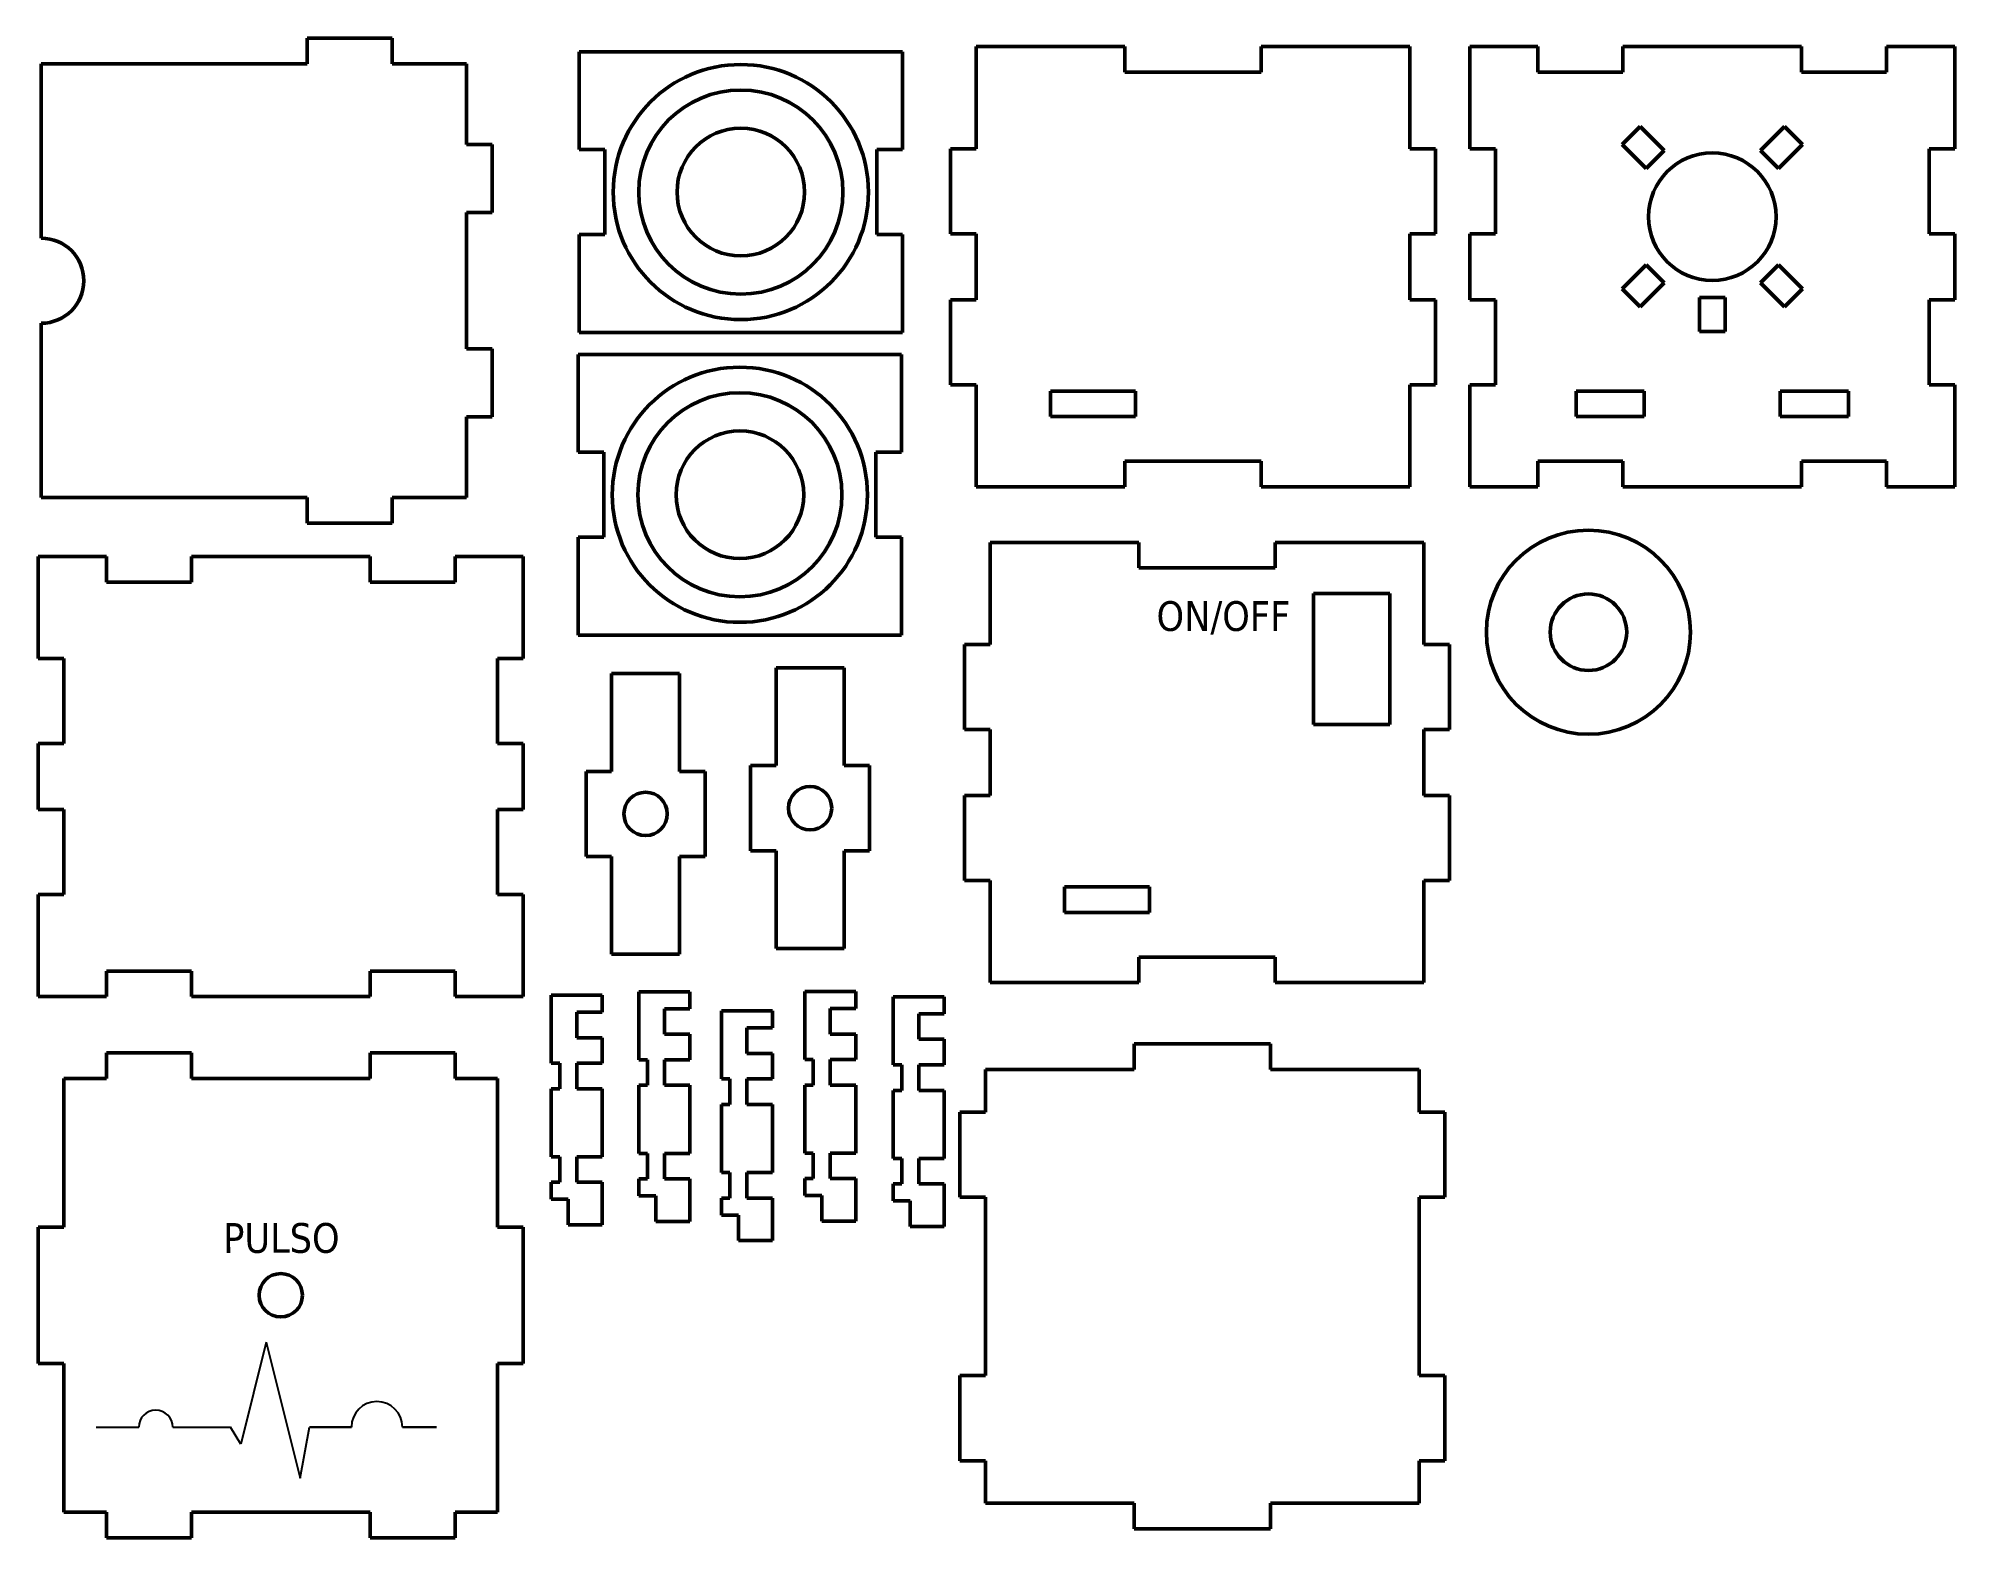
# Model space of a CAD drawing. Header units: millimetres. Extents: x 13 to 239, y 114 to 290.
import ezdxf

# ---------------------------------------------------------------- set-up
doc = ezdxf.new("R2010")
doc.units = ezdxf.units.MM
doc.layers.add('Symbol (ISO)', color=7, linetype='Continuous', lineweight=25)
doc.layers.add('Visible (ISO)', color=7, linetype='Continuous', lineweight=50)
doc.styles.add('Note Text (ISO)', font='tahoma.ttf')

msp = doc.modelspace()

# ---------------------------------------------------------------- linework, layer by layer
for p, q in [((40, 137), (37, 125)), ((40, 137), (44, 121)), ((20, 127), (25, 127)), ((20, 127), (25, 127)), ((29, 127), (35.8, 127)), ((37, 125), (35.8, 127)), ((44, 121), (45.09, 127)), ((50, 127), (45.09, 127)), ((45.09, 127), (50, 127)), ((60, 127), (56, 127)), ((60, 127), (56, 127)), ((56, 127), (60, 127))]:
    msp.add_line(p, q)
for centre, radius in [((27, 127), 2), ((53, 127), 3)]:
    msp.add_arc(centre, radius, 0, 180)
at = {"layer": 'Visible (ISO)'}
for p, q in [((54.8, 290.3), (44.8, 290.3)), ((44.8, 290.3), (44.8, 287.3)), ((54.8, 287.3), (54.8, 290.3)), ((76.79, 288.72), (114.79, 288.72)), ((76.79, 277.22), (76.79, 288.72)), ((114.79, 277.22), (114.79, 288.72)), ((123.45, 289.32), (123.45, 277.32)), ((140.95, 289.32), (123.45, 289.32)), ((140.95, 286.32), (140.95, 289.32)), ((156.95, 289.32), (156.95, 286.32)), ((174.45, 289.32), (156.95, 289.32)), ((174.45, 277.32), (174.45, 289.32)), ((181.5, 289.32), (181.5, 277.32)), ((189.5, 289.32), (181.5, 289.32)), ((189.5, 286.32), (189.5, 289.32)), ((199.5, 289.32), (199.5, 286.32)), ((220.5, 289.32), (199.5, 289.32)), ((220.5, 286.32), (220.5, 289.32)), ((230.5, 289.32), (230.5, 286.32)), ((238.5, 289.32), (230.5, 289.32)), ((238.5, 277.32), (238.5, 289.32)), ((44.8, 287.3), (13.55, 287.3)), ((13.55, 287.3), (13.55, 266.8)), ((63.55, 287.3), (54.8, 287.3)), ((63.55, 277.8), (63.55, 287.3)), ((156.95, 286.32), (140.95, 286.32)), ((199.5, 286.32), (189.5, 286.32)), ((230.5, 286.32), (220.5, 286.32)), ((199.39, 277.81), (201.51, 279.93)), ((201.51, 279.93), (204.34, 277.1)), ((215.66, 277.1), (218.49, 279.93)), ((218.49, 279.93), (220.61, 277.81)), ((66.55, 277.8), (63.55, 277.8)), ((66.55, 269.8), (66.55, 277.8)), ((76.79, 277.22), (79.79, 277.22)), ((79.79, 277.22), (79.79, 267.22)), ((111.79, 277.22), (114.79, 277.22)), ((111.79, 267.22), (111.79, 277.22)), ((120.45, 277.32), (120.45, 267.32)), ((123.45, 277.32), (120.45, 277.32)), ((177.45, 277.32), (174.45, 277.32)), ((177.45, 267.32), (177.45, 277.32)), ((181.5, 277.32), (184.5, 277.32)), ((184.5, 277.32), (184.5, 267.32)), ((202.22, 274.98), (199.39, 277.81)), ((220.61, 277.81), (217.78, 274.98)), ((235.5, 277.32), (238.5, 277.32)), ((235.5, 267.32), (235.5, 277.32)), ((204.34, 277.1), (202.22, 274.98)), ((217.78, 274.98), (215.66, 277.1)), ((63.55, 253.8), (63.55, 269.8)), ((63.55, 269.8), (66.55, 269.8)), ((76.79, 267.22), (76.79, 255.72)), ((79.79, 267.22), (76.79, 267.22)), ((114.79, 267.22), (111.79, 267.22)), ((114.79, 267.22), (114.79, 255.72)), ((120.45, 267.32), (123.45, 267.32)), ((123.45, 267.32), (123.45, 259.57)), ((174.45, 267.32), (177.45, 267.32)), ((174.45, 259.57), (174.45, 267.32)), ((181.5, 267.32), (181.5, 259.57)), ((184.5, 267.32), (181.5, 267.32)), ((238.5, 267.32), (235.5, 267.32)), ((238.5, 259.57), (238.5, 267.32)), ((199.39, 260.84), (202.22, 263.67)), ((202.22, 263.67), (204.34, 261.55)), ((215.66, 261.55), (217.78, 263.67)), ((217.78, 263.67), (220.61, 260.84)), ((204.34, 261.55), (201.51, 258.72)), ((218.49, 258.72), (215.66, 261.55)), ((120.45, 259.57), (120.45, 249.57)), ((123.45, 259.57), (120.45, 259.57)), ((177.45, 259.57), (174.45, 259.57)), ((177.45, 249.57), (177.45, 259.57)), ((181.5, 259.57), (184.5, 259.57)), ((184.5, 259.57), (184.5, 249.57)), ((201.51, 258.72), (199.39, 260.84)), ((208.5, 255.82), (208.5, 259.82)), ((208.5, 259.82), (211.5, 259.82)), ((211.5, 259.82), (211.5, 255.82)), ((220.61, 260.84), (218.49, 258.72)), ((235.5, 259.57), (238.5, 259.57)), ((235.5, 249.57), (235.5, 259.57)), ((13.55, 256.8), (13.55, 236.3)), ((114.79, 255.72), (76.79, 255.72)), ((211.5, 255.82), (208.5, 255.82)), ((66.55, 253.8), (63.55, 253.8)), ((66.55, 245.8), (66.55, 253.8)), ((76.68, 253.13), (114.68, 253.13)), ((76.68, 241.63), (76.68, 253.13)), ((114.68, 241.63), (114.68, 253.13)), ((120.45, 249.57), (123.45, 249.57)), ((123.45, 249.57), (123.45, 237.57)), ((132.2, 248.82), (142.2, 248.82)), ((132.2, 245.82), (132.2, 248.82)), ((142.2, 248.82), (142.2, 245.82)), ((174.45, 249.57), (177.45, 249.57)), ((174.45, 237.57), (174.45, 249.57)), ((181.5, 249.57), (181.5, 237.57)), ((184.5, 249.57), (181.5, 249.57)), ((194, 248.82), (202, 248.82)), ((194, 245.82), (194, 248.82)), ((202, 248.82), (202, 245.82)), ((218, 248.82), (226, 248.82)), ((218, 245.82), (218, 248.82)), ((226, 248.82), (226, 245.82)), ((238.5, 249.57), (235.5, 249.57)), ((238.5, 237.57), (238.5, 249.57)), ((63.55, 236.3), (63.55, 245.8)), ((63.55, 245.8), (66.55, 245.8)), ((142.2, 245.82), (132.2, 245.82)), ((202, 245.82), (194, 245.82)), ((226, 245.82), (218, 245.82)), ((76.68, 241.63), (79.68, 241.63)), ((79.68, 241.63), (79.68, 231.63)), ((111.68, 241.63), (114.68, 241.63)), ((111.68, 231.63), (111.68, 241.63)), ((140.95, 240.57), (156.95, 240.57)), ((140.95, 237.57), (140.95, 240.57)), ((156.95, 240.57), (156.95, 237.57)), ((189.5, 240.57), (199.5, 240.57)), ((189.5, 237.57), (189.5, 240.57)), ((199.5, 240.57), (199.5, 237.57)), ((220.5, 240.57), (230.5, 240.57)), ((220.5, 237.57), (220.5, 240.57)), ((230.5, 240.57), (230.5, 237.57)), ((123.45, 237.57), (140.95, 237.57)), ((156.95, 237.57), (174.45, 237.57)), ((181.5, 237.57), (189.5, 237.57)), ((199.5, 237.57), (220.5, 237.57)), ((230.5, 237.57), (238.5, 237.57)), ((13.55, 236.3), (44.8, 236.3)), ((44.8, 236.3), (44.8, 233.3)), ((54.8, 233.3), (54.8, 236.3)), ((54.8, 236.3), (63.55, 236.3)), ((44.8, 233.3), (54.8, 233.3)), ((76.68, 231.63), (76.68, 220.13)), ((79.68, 231.63), (76.68, 231.63)), ((114.68, 231.63), (111.68, 231.63)), ((114.68, 231.63), (114.68, 220.13)), ((125.1, 231.02), (125.1, 219.02)), ((142.6, 231.02), (125.1, 231.02)), ((142.6, 228.02), (142.6, 231.02)), ((158.6, 231.02), (158.6, 228.02)), ((176.1, 231.02), (158.6, 231.02)), ((176.1, 219.02), (176.1, 231.02)), ((13.2, 229.37), (21.2, 229.37)), ((13.2, 217.37), (13.2, 229.37)), ((21.2, 229.37), (21.2, 226.37)), ((31.2, 229.37), (52.2, 229.37)), ((31.2, 226.37), (31.2, 229.37)), ((52.2, 229.37), (52.2, 226.37)), ((62.2, 229.37), (70.2, 229.37)), ((62.2, 226.37), (62.2, 229.37)), ((70.2, 229.37), (70.2, 217.37)), ((158.6, 228.02), (142.6, 228.02)), ((21.2, 226.37), (31.2, 226.37)), ((52.2, 226.37), (62.2, 226.37)), ((163.1, 225.03), (172.1, 225.03)), ((163.1, 209.63), (163.1, 225.03)), ((172.1, 225.03), (172.1, 209.63)), ((114.68, 220.13), (76.68, 220.13)), ((122.1, 219.02), (122.1, 209.02)), ((125.1, 219.02), (122.1, 219.02)), ((179.1, 219.02), (176.1, 219.02)), ((179.1, 209.02), (179.1, 219.02)), ((16.2, 217.37), (13.2, 217.37)), ((16.2, 207.37), (16.2, 217.37)), ((67.2, 217.37), (67.2, 207.37)), ((70.2, 217.37), (67.2, 217.37)), ((88.6, 215.6), (80.6, 215.6)), ((80.6, 215.6), (80.6, 204.1)), ((88.6, 204.1), (88.6, 215.6)), ((107.93, 216.28), (99.93, 216.28)), ((99.93, 216.28), (99.93, 204.78)), ((107.93, 204.78), (107.93, 216.28)), ((172.1, 209.63), (163.1, 209.63)), ((13.2, 207.37), (16.2, 207.37)), ((13.2, 199.62), (13.2, 207.37)), ((67.2, 207.37), (70.2, 207.37)), ((70.2, 207.37), (70.2, 199.62)), ((122.1, 209.02), (125.1, 209.02)), ((125.1, 209.02), (125.1, 201.27)), ((176.1, 209.02), (179.1, 209.02)), ((176.1, 201.27), (176.1, 209.02)), ((77.6, 204.1), (77.6, 194.1)), ((80.6, 204.1), (77.6, 204.1)), ((91.6, 204.1), (88.6, 204.1)), ((91.6, 194.1), (91.6, 204.1)), ((96.93, 204.78), (96.93, 194.78)), ((99.93, 204.78), (96.93, 204.78)), ((110.93, 204.78), (107.93, 204.78)), ((110.93, 194.78), (110.93, 204.78)), ((122.1, 201.27), (122.1, 191.27)), ((125.1, 201.27), (122.1, 201.27)), ((179.1, 201.27), (176.1, 201.27)), ((179.1, 191.27), (179.1, 201.27)), ((16.2, 199.62), (13.2, 199.62)), ((16.2, 189.62), (16.2, 199.62)), ((67.2, 199.62), (67.2, 189.62)), ((70.2, 199.62), (67.2, 199.62)), ((77.6, 194.1), (80.6, 194.1)), ((80.6, 194.1), (80.6, 182.6)), ((88.6, 194.1), (91.6, 194.1)), ((88.6, 182.6), (88.6, 194.1)), ((96.93, 194.78), (99.93, 194.78)), ((99.93, 194.78), (99.93, 183.28)), ((107.93, 194.78), (110.93, 194.78)), ((107.93, 183.28), (107.93, 194.78)), ((13.2, 189.62), (16.2, 189.62)), ((13.2, 177.62), (13.2, 189.62)), ((67.2, 189.62), (70.2, 189.62)), ((70.2, 189.62), (70.2, 177.62)), ((122.1, 191.27), (125.1, 191.27)), ((125.1, 191.27), (125.1, 179.27)), ((133.85, 190.52), (143.85, 190.52)), ((133.85, 187.52), (133.85, 190.52)), ((143.85, 190.52), (143.85, 187.52)), ((176.1, 191.27), (179.1, 191.27)), ((176.1, 179.27), (176.1, 191.27)), ((143.85, 187.52), (133.85, 187.52)), ((80.6, 182.6), (88.6, 182.6)), ((99.93, 183.28), (107.93, 183.28)), ((21.2, 180.62), (21.2, 177.62)), ((31.2, 180.62), (21.2, 180.62)), ((31.2, 177.62), (31.2, 180.62)), ((52.2, 180.62), (52.2, 177.62)), ((62.2, 180.62), (52.2, 180.62)), ((62.2, 177.62), (62.2, 180.62)), ((142.6, 182.27), (158.6, 182.27)), ((142.6, 179.27), (142.6, 182.27)), ((158.6, 182.27), (158.6, 179.27)), ((83.8, 178.19), (83.8, 170.19)), ((89.8, 178.19), (83.8, 178.19)), ((89.8, 176.19), (89.8, 178.19)), ((103.3, 178.22), (103.3, 170.22)), ((109.3, 178.22), (103.3, 178.22)), ((109.3, 176.22), (109.3, 178.22)), ((125.1, 179.27), (142.6, 179.27)), ((158.6, 179.27), (176.1, 179.27)), ((21.2, 177.62), (13.2, 177.62)), ((52.2, 177.62), (31.2, 177.62)), ((70.2, 177.62), (62.2, 177.62)), ((73.5, 177.79), (73.5, 169.79)), ((79.5, 177.79), (73.5, 177.79)), ((76.5, 175.79), (79.5, 175.79)), ((76.5, 172.79), (76.5, 175.79)), ((79.5, 175.79), (79.5, 177.79)), ((86.8, 176.19), (89.8, 176.19)), ((86.8, 173.19), (86.8, 176.19)), ((93.5, 175.94), (93.5, 167.94)), ((99.5, 175.94), (93.5, 175.94)), ((99.5, 173.94), (99.5, 175.94)), ((106.3, 176.22), (109.3, 176.22)), ((106.3, 173.22), (106.3, 176.22)), ((113.71, 177.6), (113.71, 169.6)), ((119.71, 177.6), (113.71, 177.6)), ((119.71, 175.6), (119.71, 177.6)), ((96.5, 173.94), (99.5, 173.94)), ((96.5, 170.94), (96.5, 173.94)), ((116.71, 175.6), (119.71, 175.6)), ((116.71, 172.6), (116.71, 175.6)), ((79.5, 172.79), (76.5, 172.79)), ((79.5, 169.79), (79.5, 172.79)), ((89.8, 173.19), (86.8, 173.19)), ((89.8, 170.19), (89.8, 173.19)), ((109.3, 173.22), (106.3, 173.22)), ((109.3, 170.22), (109.3, 173.22)), ((119.71, 172.6), (116.71, 172.6)), ((119.71, 169.6), (119.71, 172.6)), ((158.05, 172.05), (142.05, 172.05)), ((142.05, 172.05), (142.05, 169.05)), ((158.05, 169.05), (158.05, 172.05)), ((21.2, 171), (21.2, 168)), ((31.2, 171), (21.2, 171)), ((31.2, 168), (31.2, 171)), ((52.2, 171), (52.2, 168)), ((62.2, 171), (52.2, 171)), ((62.2, 168), (62.2, 171)), ((73.5, 169.79), (74.5, 169.79)), ((74.5, 169.79), (74.5, 166.79)), ((76.5, 169.79), (79.5, 169.79)), ((76.5, 166.79), (76.5, 169.79)), ((83.8, 170.19), (84.8, 170.19)), ((84.8, 170.19), (84.8, 167.19)), ((86.8, 170.19), (89.8, 170.19)), ((86.8, 167.19), (86.8, 170.19)), ((99.5, 170.94), (96.5, 170.94)), ((99.5, 167.94), (99.5, 170.94)), ((103.3, 170.22), (104.3, 170.22)), ((104.3, 170.22), (104.3, 167.22)), ((106.3, 170.22), (109.3, 170.22)), ((106.3, 167.22), (106.3, 170.22)), ((113.71, 169.6), (114.71, 169.6)), ((114.71, 169.6), (114.71, 166.6)), ((116.71, 169.6), (119.71, 169.6)), ((116.71, 166.6), (116.71, 169.6)), ((124.55, 169.05), (124.55, 164.05)), ((142.05, 169.05), (124.55, 169.05)), ((175.55, 169.05), (158.05, 169.05)), ((175.55, 164.05), (175.55, 169.05)), ((16.2, 168), (16.2, 150.5)), ((21.2, 168), (16.2, 168)), ((52.2, 168), (31.2, 168)), ((67.2, 168), (62.2, 168)), ((67.2, 150.5), (67.2, 168)), ((74.5, 166.79), (73.5, 166.79)), ((73.5, 166.79), (73.5, 158.79)), ((79.5, 166.79), (76.5, 166.79)), ((79.5, 158.79), (79.5, 166.79)), ((84.8, 167.19), (83.8, 167.19)), ((83.8, 167.19), (83.8, 159.19)), ((89.8, 167.19), (86.8, 167.19)), ((89.8, 159.19), (89.8, 167.19)), ((93.5, 167.94), (94.5, 167.94)), ((94.5, 167.94), (94.5, 164.94)), ((96.5, 167.94), (99.5, 167.94)), ((96.5, 164.94), (96.5, 167.94)), ((104.3, 167.22), (103.3, 167.22)), ((103.3, 167.22), (103.3, 159.22)), ((109.3, 167.22), (106.3, 167.22)), ((109.3, 159.22), (109.3, 167.22)), ((94.5, 164.94), (93.5, 164.94)), ((93.5, 164.94), (93.5, 156.94)), ((99.5, 164.94), (96.5, 164.94)), ((99.5, 156.94), (99.5, 164.94)), ((114.71, 166.6), (113.71, 166.6)), ((113.71, 166.6), (113.71, 158.6)), ((119.71, 166.6), (116.71, 166.6)), ((119.71, 158.6), (119.71, 166.6)), ((121.55, 164.05), (121.55, 154.05)), ((124.55, 164.05), (121.55, 164.05)), ((178.55, 164.05), (175.55, 164.05)), ((178.55, 154.05), (178.55, 164.05)), ((73.5, 158.79), (74.5, 158.79)), ((74.5, 158.79), (74.5, 155.79)), ((76.5, 158.79), (79.5, 158.79)), ((76.5, 155.79), (76.5, 158.79)), ((83.8, 159.19), (84.8, 159.19)), ((84.8, 159.19), (84.8, 156.19)), ((86.8, 159.19), (89.8, 159.19)), ((86.8, 156.19), (86.8, 159.19)), ((103.3, 159.22), (104.3, 159.22)), ((104.3, 159.22), (104.3, 156.22)), ((106.3, 159.22), (109.3, 159.22)), ((106.3, 156.22), (106.3, 159.22)), ((113.71, 158.6), (114.71, 158.6)), ((114.71, 158.6), (114.71, 155.6)), ((116.71, 158.6), (119.71, 158.6)), ((116.71, 155.6), (116.71, 158.6)), ((74.5, 155.79), (73.5, 155.79)), ((73.5, 155.79), (73.5, 153.79)), ((79.5, 155.79), (76.5, 155.79)), ((79.5, 150.79), (79.5, 155.79)), ((84.8, 156.19), (83.8, 156.19)), ((83.8, 156.19), (83.8, 154.19)), ((89.8, 156.19), (86.8, 156.19)), ((89.8, 151.19), (89.8, 156.19)), ((93.5, 156.94), (94.5, 156.94)), ((94.5, 156.94), (94.5, 153.94)), ((96.5, 156.94), (99.5, 156.94)), ((96.5, 153.94), (96.5, 156.94)), ((104.3, 156.22), (103.3, 156.22)), ((103.3, 156.22), (103.3, 154.22)), ((109.3, 156.22), (106.3, 156.22)), ((109.3, 151.22), (109.3, 156.22)), ((114.71, 155.6), (113.71, 155.6)), ((113.71, 155.6), (113.71, 153.6)), ((119.71, 155.6), (116.71, 155.6)), ((119.71, 150.6), (119.71, 155.6)), ((73.5, 153.79), (75.5, 153.79)), ((75.5, 153.79), (75.5, 150.79)), ((83.8, 154.19), (85.8, 154.19)), ((85.8, 154.19), (85.8, 151.19)), ((94.5, 153.94), (93.5, 153.94)), ((93.5, 153.94), (93.5, 151.94)), ((99.5, 153.94), (96.5, 153.94)), ((99.5, 148.94), (99.5, 153.94)), ((103.3, 154.22), (105.3, 154.22)), ((105.3, 154.22), (105.3, 151.22)), ((113.71, 153.6), (115.71, 153.6)), ((115.71, 153.6), (115.71, 150.6)), ((121.55, 154.05), (124.55, 154.05)), ((124.55, 154.05), (124.55, 133.05)), ((175.55, 154.05), (178.55, 154.05)), ((175.55, 133.05), (175.55, 154.05)), ((85.8, 151.19), (89.8, 151.19)), ((93.5, 151.94), (95.5, 151.94)), ((95.5, 151.94), (95.5, 148.94)), ((105.3, 151.22), (109.3, 151.22)), ((16.2, 150.5), (13.2, 150.5)), ((13.2, 150.5), (13.2, 134.5)), ((70.2, 150.5), (67.2, 150.5)), ((70.2, 134.5), (70.2, 150.5)), ((75.5, 150.79), (79.5, 150.79)), ((95.5, 148.94), (99.5, 148.94)), ((115.71, 150.6), (119.71, 150.6)), ((13.2, 134.5), (16.2, 134.5)), ((16.2, 134.5), (16.2, 117)), ((67.2, 134.5), (70.2, 134.5)), ((67.2, 117), (67.2, 134.5)), ((121.55, 133.05), (121.55, 123.05)), ((124.55, 133.05), (121.55, 133.05)), ((178.55, 133.05), (175.55, 133.05)), ((178.55, 123.05), (178.55, 133.05)), ((121.55, 123.05), (124.55, 123.05)), ((124.55, 123.05), (124.55, 118.05)), ((175.55, 123.05), (178.55, 123.05)), ((175.55, 118.05), (175.55, 123.05)), ((124.55, 118.05), (142.05, 118.05)), ((142.05, 118.05), (142.05, 115.05)), ((158.05, 118.05), (175.55, 118.05)), ((158.05, 115.05), (158.05, 118.05)), ((16.2, 117), (21.2, 117)), ((21.2, 117), (21.2, 114)), ((31.2, 117), (52.2, 117)), ((31.2, 114), (31.2, 117)), ((52.2, 117), (52.2, 114)), ((62.2, 117), (67.2, 117)), ((62.2, 114), (62.2, 117)), ((142.05, 115.05), (158.05, 115.05)), ((21.2, 114), (31.2, 114)), ((52.2, 114), (62.2, 114))]:
    msp.add_line(p, q, dxfattribs=at)
for centre, radius in [((95.79, 272.22), 15), ((95.79, 272.22), 12), ((95.79, 272.22), 7.5), ((210, 269.32), 7.5), ((95.68, 236.63), 15), ((95.68, 236.63), 12), ((95.68, 236.63), 7.5), ((195.44, 220.47), 12), ((195.44, 220.47), 4.5), ((84.6, 199.1), 2.55), ((103.93, 199.78), 2.55), ((41.7, 142.5), 2.55)]:
    msp.add_circle(centre, radius, dxfattribs=at)
msp.add_arc((13.55, 261.8), 5, 270, 90, dxfattribs=at)

# ---------------------------------------------------------------- texts
at = {"layer": 'Symbol (ISO)', "insert": (144.66, 224.12), "char_height": 3.5, "width": 16.8874, "attachment_point": 1, "style": 'Note Text (ISO)'}
msp.add_mtext('\\fTahoma|b0|i0;ON/OFF', dxfattribs=at)
at = {"layer": 'Symbol (ISO)', "insert": (34.94, 150.99), "char_height": 3.5, "width": 14.2921, "attachment_point": 1, "rotation": 0.0333, "style": 'Note Text (ISO)'}
msp.add_mtext('\\fTahoma|b0|i0;PULSO', dxfattribs=at)

doc.saveas('drawing.dxf')
